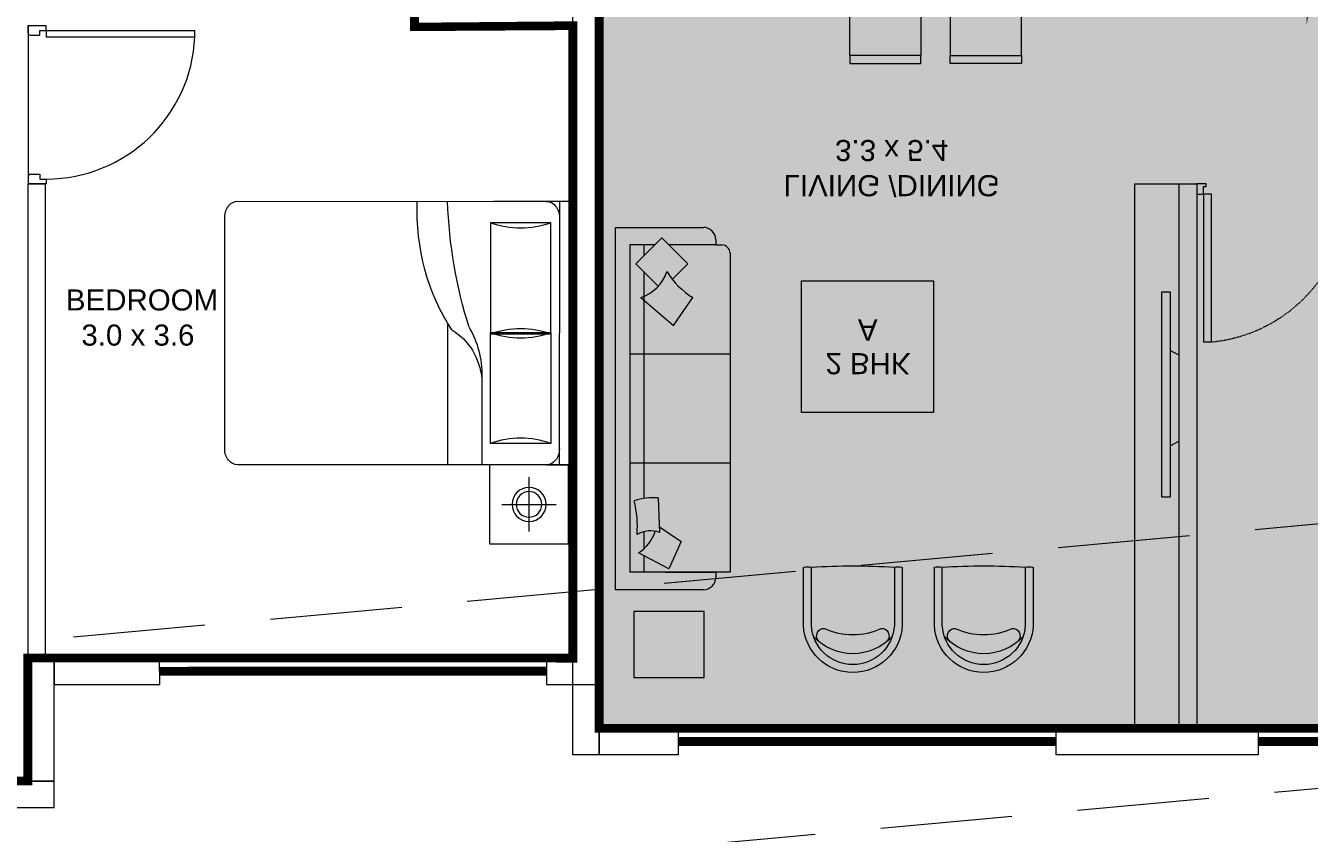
# Model space of a CAD drawing. Header units: inches. Extents: x 27644242 to 29005101, y -955243 to 216979.
# Drawn here: x 28734104 to 28741406, y -276982 to -272385 of the extents above; entities that cross this region are included whole.
import ezdxf

# ---------------------------------------------------------------- set-up
doc = ezdxf.new("R2010")
doc.units = ezdxf.units.IN
doc.header["$MEASUREMENT"] = 0
doc.set_wipeout_variables(frame=1)
doc.linetypes.add('01-Xref Col Podium Lvl-1$0$HIDDEN', pattern=[0.375, 0.25, -0.125])
doc.linetypes.add('DASHED', pattern=[0.75, 0.5, -0.25])
doc.layers.get('Defpoints').update_dxf_attribs({"color": 8})
doc.layers.add('BHK HATCH', color=8, linetype='Continuous', lineweight=5, transparency=0.85)
for name, color, linetype, lineweight in [('DOOR', 4, 'Continuous', 0), ('DOORS', 1, 'Continuous', 9), ('FURN', 250, 'Continuous', 0), ('RVA Site Boundary', 17, 'Continuous', 15), ('WALL', 7, 'Continuous', 20), ('WINDOW', 162, 'Continuous', 13)]:
    doc.layers.add(name, color=color, linetype=linetype, lineweight=lineweight)
doc.layers.add('KPA Stair Line', color=253, linetype='Continuous')
doc.layers.add('text', color=7, linetype='Continuous')
doc.styles.add('AMITS', font='arial.ttf')

# ---------------------------------------------------------------- blocks, each defined once
blk = doc.blocks.new('DOOR_750')
at = {"layer": 'DOOR'}
for points in [[(-70, 50), (-32.5, 50), (-32.5, 750), (-70, 750)], [(-750, 50), (-717.5, 50), (-717.5, 12.5), (-705, 12.5), (-705, 0), (-750, 0)], [(0, 50), (-32.5, 50), (-32.5, 12.5), (-45, 12.5), (-45, 0), (0, 0)]]:
    blk.add_lwpolyline(points, close=True, dxfattribs=at)
at = {"layer": 'DOOR', "linetype": 'DASHED', "ltscale": 10}
blk.add_arc((-2.421077079540668, 38.02074629857511), 715.1792562178572, 95.42209849767376, 179.0402507183887, dxfattribs=at)
blk = doc.blocks.new('DINING TBALE')
at = {"layer": 'FURN'}
for p, q in [((551.6394374225056, 1664.61049376172, 0.3026115498129918), (551.6394411908695, 1709.61049376172, 0.3026115498129918)), ((551.6394411908695, 1709.61049376172, 0.3026115498129918), (956.6394411908695, 1709.610459846212, 0.3026115498129918)), ((551.6394374225056, 1664.61049376172, 0.3026115498129918), (551.6394411908695, 1709.61049376172, 0.3026115498129918)), ((956.6394411908695, 1709.610459846212, 0.3026115498129918), (956.6394374225056, 1664.610459846212, 0.3026115498129918)), ((1528.277242697193, 1709.61049376172, 0.3026115498129918), (1123.277242697193, 1709.610459846212, 0.3026115498129918)), ((1123.277242697193, 1709.610459846212, 0.3026115498129918), (1123.277246465557, 1664.610459846212, 0.3026115498129918)), ((1528.277246465557, 1664.61049376172, 0.3026115498129918), (1528.277242697193, 1709.61049376172, 0.3026115498129918)), ((1528.277246465557, 1664.61049376172, 0.3026115498129918), (1528.277242697193, 1709.61049376172, 0.3026115498129918)), ((551.6394374225056, 1664.61049376172, 0.3026115498129918), (551.639403506997, 1259.61049376172, 0.3026115498129918)), ((956.6394374225056, 1664.610459846212, 0.3026115498129918), (551.6394374225056, 1664.61049376172, 0.3026115498129918)), ((956.6394374225056, 1664.610459846212, 0.3026115498129918), (551.6394374225056, 1664.61049376172, 0.3026115498129918)), ((956.639403506997, 1259.610459846212, 0.3026115498129918), (956.6394374225056, 1664.610459846212, 0.3026115498129918)), ((1123.277246465557, 1664.610459846212, 0.3026115498129918), (1528.277246465557, 1664.61049376172, 0.3026115498129918)), ((1123.277246465557, 1664.610459846212, 0.3026115498129918), (1528.277246465557, 1664.61049376172, 0.3026115498129918)), ((1123.277280381299, 1259.610459846212, 0.3026115498129918), (1123.277246465557, 1664.610459846212, 0.3026115498129918)), ((1528.277246465557, 1664.61049376172, 0.3026115498129918), (1528.277280381299, 1259.61049376172, 0.3026115498129918)), ((1726.246325909975, 1426.237583625829, 0.3026115498129918), (353.6703579780878, 1426.237698568497, 0.3026115498129918)), ((353.6703579783207, 1426.237583625829, 0.3026115498129918), (353.6704276530072, 594.220360763371, 0.3026115498129918)), ((1726.246325909975, 1426.237583625829, 0.3026115498129918), (1726.246256234939, 594.220245820703, 0.3026115498129918)), ((551.639403506997, 1259.61049376172, 0.3026115498129918), (956.639403506997, 1259.610459846212, 0.3026115498129918)), ((1528.277280381299, 1259.61049376172, 0.3026115498129918), (1123.277280381299, 1259.610459846212, 0.3026115498129918)), ((35.04572732385714, 779.3267953547183, 0.3026115498129918), (35.04576123959851, 1184.326795354718, 0.3026115498129918)), ((35.04576123959851, 1184.326795354718, 0.3026115498129918), (80.0457612395985, 1184.326791586354, 0.3026115498129918)), ((80.0457612395985, 1184.326791586354, 0.3026115498129918), (80.04572732385714, 779.3267915863544, 0.3026115498129918)), ((80.0457612395985, 1184.326791586354, 0.3026115498129918), (80.04572732385714, 779.3267915863544, 0.3026115498129918)), ((485.0457612395985, 1184.326757670846, 0.3026115498129918), (80.0457612395985, 1184.326791586354, 0.3026115498129918)), ((485.0457273238571, 779.3267576708458, 0.3026115498129918), (485.0457612395985, 1184.326757670846, 0.3026115498129918)), ((1594.870922648231, 1184.326757670846, 0.3026115498129918), (1999.870922648231, 1184.326791586354, 0.3026115498129918)), ((1594.870956563973, 779.3267576708458, 0.3026115498129918), (1594.870922648231, 1184.326757670846, 0.3026115498129918)), ((2044.870922648231, 1184.326795354718, 0.3026115498129918), (1999.870922648231, 1184.326791586354, 0.3026115498129918)), ((1999.870922648231, 1184.326791586354, 0.3026115498129918), (1999.870956563973, 779.3267915863544, 0.3026115498129918)), ((1999.870922648231, 1184.326791586354, 0.3026115498129918), (1999.870956563973, 779.3267915863544, 0.3026115498129918)), ((2044.870956563973, 779.3267953547183, 0.3026115498129918), (2044.870922648231, 1184.326795354718, 0.3026115498129918)), ((80.04572732385714, 779.3267915863544, 0.3026115498129918), (35.04572732385714, 779.3267953547183, 0.3026115498129918)), ((80.04572732385714, 779.3267915863544, 0.3026115498129918), (35.04572732385714, 779.3267953547183, 0.3026115498129918)), ((80.04572732385714, 779.3267915863544, 0.3026115498129918), (485.0457273238571, 779.3267576708458, 0.3026115498129918)), ((551.639403506997, 760.8472781460732, 0.3026115498129918), (551.6393695912557, 355.8472781460732, 0.3026115498129918)), ((551.639403506997, 760.8472442303319, 0.3026115498129918), (956.639403506997, 760.8472781460732, 0.3026115498129918)), ((956.639403506997, 760.8472781460732, 0.3026115498129918), (956.6394374225056, 355.8472781460732, 0.3026115498129918)), ((1123.277280381299, 760.8472781460732, 0.3026115498129918), (1123.277246465557, 355.8472781460732, 0.3026115498129918)), ((1528.277280381299, 760.8472442303319, 0.3026115498129918), (1123.277280381299, 760.8472781460732, 0.3026115498129918)), ((1528.277280381299, 760.8472781460732, 0.3026115498129918), (1528.277314296807, 355.8472781460732, 0.3026115498129918)), ((1999.870956563973, 779.3267915863544, 0.3026115498129918), (1594.870956563973, 779.3267576708458, 0.3026115498129918)), ((1999.870956563973, 779.3267915863544, 0.3026115498129918), (2044.870956563973, 779.3267953547183, 0.3026115498129918)), ((1999.870956563973, 779.3267915863544, 0.3026115498129918), (2044.870956563973, 779.3267953547183, 0.3026115498129918)), ((353.6704276530072, 594.220360763371, 0.3026115498129918), (1726.246256234939, 594.220245820703, 0.3026115498129918)), ((956.6393695912557, 355.8472888551187, 0.3026115498129918), (551.6393695912557, 355.8472549393773, 0.3026115498129918)), ((956.6393695912557, 355.8472888551187, 0.3026115498129918), (551.6393695912557, 355.8472549393773, 0.3026115498129918)), ((551.6393695912557, 355.8472549393773, 0.3026115498129918), (551.6393733596196, 310.8472549393773, 0.3026115498129918)), ((551.6393695912557, 355.8472549393773, 0.3026115498129918), (551.6393733596196, 310.8472549393773, 0.3026115498129918)), ((551.6393733596196, 310.8472549393773, 0.3026115498129918), (956.6393733596196, 310.8472888551187, 0.3026115498129918)), ((956.6393733596196, 310.8472888551187, 0.3026115498129918), (956.6393695912557, 355.8472888551187, 0.3026115498129918)), ((1123.277174865943, 310.8472888551187, 0.3026115498129918), (1123.277178634307, 355.8472888551187, 0.3026115498129918)), ((1528.277174865943, 310.8472549393773, 0.3026115498129918), (1123.277174865943, 310.8472888551187, 0.3026115498129918)), ((1123.277178634307, 355.8472888551187, 0.3026115498129918), (1528.277178634307, 355.8472549393773, 0.3026115498129918)), ((1123.277178634307, 355.8472888551187, 0.3026115498129918), (1528.277178634307, 355.8472549393773, 0.3026115498129918)), ((1528.277178634307, 355.8472549393773, 0.3026115498129918), (1528.277174865943, 310.8472549393773, 0.3026115498129918)), ((1528.277178634307, 355.8472549393773, 0.3026115498129918), (1528.277174865943, 310.8472549393773, 0.3026115498129918))]:
    blk.add_line(p, q, dxfattribs=at)
blk = doc.blocks.new('TVVVV')
at = {"layer": 'FURN', "ltscale": 1000, "elevation": 0.004495833405538135}
blk.add_lwpolyline([(-129.8804096404929, 740.2733779274859), (-81.95994109939784, 740.2733779274859), (-81.95994109939784, -428.552651045844), (-129.8804096404929, -428.552651045844)], close=True, dxfattribs=at)
for points in [[(-129.8804096404929, 446.7448370812926), (-178.6603210289031, 421.9872146998532)], [(-129.8804096404929, -95.73732633609325), (-178.6603210289031, -70.97970395465381)]]:
    blk.add_lwpolyline(points, dxfattribs=at)
blk = doc.blocks.new('sofasaaaaaaaaaaa')
at = {"color": 0, "linetype": 'ByBlock'}
for p, q in [((-321.9554487988353, 709.7345283288923), (-321.9554487988353, 744.6573131669875)), ((-275.3917356804013, 791.2210262845001), (1540.592771608382, 791.2210262845001)), ((298.8937613889575, 791.2210262845001), (298.8937613889575, 220.815540595082)), ((919.7432634159923, 791.2210262845001), (919.7432634159923, 220.815540595082)), ((1540.592771608382, 791.2210262845001), (1540.592771608382, 220.815540595082)), ((-352.1098791211843, 709.734528328865), (-321.9554487988353, 709.7345283288827)), ((-321.9554487988353, 709.7345283288923), (-321.9554487988353, 443.6810188067457)), ((1540.592771608382, 709.734528328876), (1570.747201934457, 709.734528328876)), ((1540.592771608382, 424.4569274769865), (1540.592771608382, 709.7345283288923)), ((-421.9554487988353, 139.3290426394742), (-421.9554487988353, 639.8889586525956)), ((1640.592771608382, 639.888958652622), (1640.592771608382, 139.3290426394742)), ((-214.3742380328476, 551.2622295704832), (-362.5390658937395, 403.0974017087301)), ((-125.9366890639067, 462.8246806018697), (-214.3742380328476, 551.2622295704832)), ((137.2777718193829, 470.5271256867554), (-22.2311651520431, 579.5098788459263)), ((1283.284634619951, 389.0566204553288), (1365.528510704637, 514.1448194208906)), ((1365.528510704637, 514.1448194208906), (1521.537214651704, 442.2794764113123)), ((-22.2311651520431, 283.1802231224447), (137.2777718193829, 470.5271256867554)), ((1521.537214651704, 442.2794764113123), (1429.767388798296, 270.3011411166608)), ((-362.5390658937395, 403.0974017087301), (-214.3742380328476, 254.9325738469761)), ((-214.3742380328476, 254.9325738469761), (-86.6360858604312, 382.6707260220119)), ((1117.749980900437, 382.0455183974873), (1313.907983660698, 390.3536505373195)), ((-321.9554487988353, 362.51378461074), (-321.9554487988353, 220.815540595082)), ((-261.7437027357519, 302.3020385507443), (-321.9554487988353, 302.3020385507443)), ((1120.527105182409, 302.3020385507443), (-167.0047733299434, 302.3020385507443)), ((1405.374500907958, 302.3020385507443), (1309.889431521297, 302.3020385507443)), ((1540.592771608382, 302.3020385507443), (1446.843474458903, 302.3020385507443)), ((-321.9554487988353, 220.815540595082), (1540.592771608382, 220.815540595082)), ((1640.592771608382, 139.3290426394742), (-421.9554487988353, 139.3290426394742))]:
    blk.add_line(p, q, dxfattribs=at)
for centre, radius, start, end in [((-275.3917356804013, 744.6573131669875), 46.56371311749998, 90, 180), ((-352.1098791211843, 639.8889586525956), 69.84556967625394, 90, 180), ((1570.747201934457, 639.888958652622), 69.84556967625394, 0, 90), ((-415.4233663976192, 824.5372522280895), 463.2909677789618, 301.9301103235337, 328.0698896764967), ((-242.2023260742426, 211.3738900653625), 231.3946004190347, 18.07850598025853, 71.92149401940894), ((1464.845580041409, 354.2132757290346), 348.2096906668939, 175.4154839196158, 198.0697385219989), ((1460.010690629482, 339.5682212631773), 154.6776028064246, 160.83250365948, 209.9234685522842), ((1234.191754773259, 146.5196341904211), 231.4555898712559, 32.33007279823297, 71.50567280461911), ((1279.781079672277, -337.5069237335356), 601.6894877269607, 85.59898181626238, 104.040193599912)]:
    blk.add_arc(centre, radius, start, end, dxfattribs=at)
blk = doc.blocks.new('cha-1')
at = {"color": 0, "linetype": 'ByBlock'}
for points in [[(375.000000000001, 10.08829778822792), (375.0000000000019, 453.4284097437871, 0.950857574016556), (-374.9999999999981, 453.4284097437962), (-374.9999999999992, 10.08829778822701)], [(315.0000000000015, 11.12363925101272), (315.0000000000017, 451.8512071980936, 0.9465041041330289), (-314.9999999999983, 451.8512071980963), (-314.999999999999, 11.12363925101226)]]:
    blk.add_lwpolyline(points, format="xyb", dxfattribs=at)
for centre, radius, start, end in [((1.70530256582424e-12, 263.1091846612949), 404.7300472056535, 42.45732526136032, 137.5426747386397), ((-217.1740958400895, 533.1712590142602), 58.22964317194941, 126.2045344340274, 258.1486303766141), ((2.614797267597169e-12, 16.96310409374883), 508.0368959062505, 65.15083249031288, 114.8491675096871), ((217.1740958401004, 533.1712590142602), 58.22964317194941, 281.851369623386, 53.79546556597262), ((-223.9985870109443, 500.6499505289908), 25, 258.1486303766141, 294.8491675096871), ((223.9985870109559, 500.6499505289908), 25, 245.1508324903129, 281.851369623386), ((-346.9729847609161, 124.9441747154692), 118.2259956521311, 256.2867361638205, 285.6904241518339), ((1.932676241267473e-12, 4465.657915916636), 4465.657915916638, 265.9550929767302, 274.0449070232698), ((346.9729847609184, 124.9441747154715), 118.2259956521311, 254.3095758481661, 283.7132638361794)]:
    blk.add_arc(centre, radius, start, end, dxfattribs=at)
blk = doc.blocks.new('A$C4D4B4B8A')
at = {"layer": 'BHK HATCH', "ltscale": 500, "true_color": 0xff00ff}
h = blk.add_hatch(color=6, dxfattribs=at)
h.dxf.hatch_style = 1
edge = h.paths.add_edge_path()
edge.add_line((250.0175805352628, 150.0000000034197), (4100.000483777374, 150.0000000044529))
edge.add_line((4100.000483777374, 150.0000000044529), (4100.000483773649, 2400.007080021052))
edge.add_line((4100.000483773649, 2400.007080021052), (4250.000480554998, 2399.992913547117))
edge.add_line((4250.000480554998, 2399.992913547117), (4250.000480554998, 2299.999996785074))
edge.add_line((4250.000480554998, 2299.999996785074), (5550.315692935139, 2299.98583031114))
edge.add_line((5550.315692935139, 2299.98583031114), (5550.098537929356, 3749.971660619267))
edge.add_line((5550.098537929356, 3749.971660619267), (7350.017574097961, 3749.999993566424))
edge.add_line((7350.017574097961, 3749.999993566424), (7350.017574097961, 2300.037213738309))
edge.add_line((7350.017574097961, 2300.037213738309), (9750.017574097961, 2300.037213738307))
edge.add_line((9750.017574097961, 2300.037213738307), (9749.999409079552, 7747.708539359012))
edge.add_line((9749.999409079552, 7747.70853935901), (6450.008495170623, 7747.803542885667))
edge.add_line((6450.008495170623, 7747.803542885667), (6450.026664163917, 7750.094988395635))
edge.add_line((6450.026664163917, 7750.094988395635), (3450.017577979714, 7749.99999059923))
edge.add_line((3450.017577979714, 7749.99999059923), (3450.017577264458, 7749.999993535035))
edge.add_line((3450.017577264458, 7749.999993535035), (50.00000023841858, 7749.999989942022))
edge.add_line((50.00000023841858, 7749.999989942022), (50.00000023841858, 149.9999967845224))
edge.add_line((50.00000023841858, 149.9999967845215), (1450.018064070493, 150.0000000037253))
at = {"layer": 'Defpoints', "ltscale": 500}
blk.add_lwpolyline([(250.0175805352628, 150.0000000034197, 50, 50, 0), (4100.000483777374, 150.0000000044529, 50, 50, 0), (4100.000483773649, 2400.007080021052, 50, 50, 0), (4250.000480554998, 2399.992913547117, 50, 50, 0), (4250.000480554998, 2299.999996785074, 50, 50, 0), (5550.315692935139, 2299.98583031114, 50, 50, 0), (5550.098537929356, 3749.971660619267, 50, 50, 0), (7350.017574097961, 3749.999993566424, 50, 50, 0), (7350.017574097961, 2300.037213738309, 50, 50, 0), (9750.017574097961, 2300.037213738307, 50, 50, 0), (9749.999409079552, 7747.70853935901, 50, 50, 0), (6450.008495170623, 7747.803542885667, 50, 50, 0), (6450.026664163917, 7750.094988395635, 50, 50, 0), (3450.017577979714, 7749.99999059923, 50, 50, 0), (3450.017577264458, 7749.999993535035, 50, 50, 0), (50.00000023841858, 7749.999989942022, 50, 50, 0), (50.00000023841858, 149.9999967845215, 50, 50, 0), (1450.018064070493, 150.0000000037253, 50, 50, 0)], format="xyseb", dxfattribs=at)
at = {"layer": 'FURN', "ltscale": 500}
blk.add_lwpolyline([(3348.308292102069, 7749.999993508551), (3098.308292102069, 7749.999993508551), (3098.308291092515, 4649.999993605685), (3348.308291092515, 4649.999993605685)], close=True, dxfattribs=at)
at = {"layer": 'FURN', "ltscale": 500, "elevation": 0.0004812339148220955}
blk.add_lwpolyline([(248.281513556838, 7460.302297580318), (648.2814758755267, 7460.302297580318), (648.2814758755267, 7085.302259896285), (248.281513556838, 7085.302259896285)], close=True, dxfattribs=at)
at = {"layer": 'FURN', "ltscale": 1000}
blk.add_lwpolyline([(1951.418591786176, 5952.682409191853), (1201.418591786176, 5952.682409191853), (1201.418591786176, 5202.682409191853), (1951.418591786176, 5202.682409191853)], close=True, dxfattribs=at)
at = {"layer": 'WALL', "ltscale": 500}
for points in [[(-100, 0), (50.00000023841858, 0), (50.00000023841858, 7899.999986726529), (-100, 7899.999986726529)], [(50.00000023841858, 7899.999986726529), (50.00000023841858, 7749.99998994518), (500.0000002384186, 7749.99998994518), (500.0000002384186, 7899.999986726529)], [(2650.000000290573, 7899.999986741605), (2650.000000290573, 7749.999989960255), (3799.999997638166, 7749.999986742449), (3799.999997705221, 7899.999986742449)], [(3350.000000238419, 4649.999993566424), (3449.999997019768, 4649.999993566424), (3449.982580859214, 7749.998406755956), (3349.982584077865, 7749.998406755956)]]:
    blk.add_lwpolyline(points, close=True, dxfattribs=at)
at = {"layer": 'WINDOW', "ltscale": 500, "const_width": 50}
for points in [[(500.0000002384186, 7824.999988335854), (2650.000000290573, 7824.99998835093)], [(6150.000001017004, 7824.999982941241), (3799.999997671694, 7824.999986107243)]]:
    blk.add_lwpolyline(points, dxfattribs=at)
at = {"layer": 'DOOR', "xscale": -1.200000000020023, "yscale": 1.200000000020023, "zscale": 1.200000000020023}
blk.add_blockref('DOOR_750', (3449.999997019768, 4649.999993566424), dxfattribs=at)
at = {"layer": 'FURN', "ltscale": 1000, "xscale": -1, "rotation": 270}
blk.add_blockref('sofasaaaaaaaaaaa', (3.557049933820963, 5320.385422209918), dxfattribs=at)
at = {"layer": 'FURN', "ltscale": 1000, "xscale": -1}
blk.add_blockref('TVVVV', (3169.647970061749, 5694.139630153193, -0.004495833405538135), dxfattribs=at)
at = {"layer": 'FURN', "ltscale": 1000}
blk.add_blockref('DINING TBALE', (923.7537440024316, 2255.779750964371, -0.3026115498129918), dxfattribs=at)
at = {"layer": 'text', "color": 1, "ltscale": 100, "char_height": 120, "width": 1715.234679162502, "attachment_point": 3, "style": 'AMITS'}
for s, insert in [('\\pxqc;2 BHK', (2437.131254300475, 5734.217300100034)), ('\\pxqc;A', (2435.783110611141, 5542.581891227863))]:
    blk.add_mtext(s, dxfattribs=dict(at, insert=insert))
at = {"layer": 'text', "ltscale": 100, "insert": (856.2980926297605, 4399.238025365732), "char_height": 120, "width": 1715.234679162502, "attachment_point": 7, "style": 'AMITS'}
blk.add_mtext('\\pxqc;LIVING /DINING\\P3.3 x 5.4', dxfattribs=at)
at = {"layer": 'FURN', "ltscale": 1000, "xscale": 0.7494972036074088, "yscale": 0.7494972036074088, "zscale": 0.7494972036074088, "rotation": 359.9999999997227}
for p in [(1493.424976579845, 6824.741240017625), (2238.22497658059, 6824.741240017625)]:
    blk.add_blockref('cha-1', p, dxfattribs=at)
blk = doc.blocks.new('A$C6E20521E-flat-1-flatten-1')
at = {"layer": 'DOORS', "color": 251}
for p, q in [((-62.99910065159202, 103.4984974906001), (-62.99910404905677, 948.8991733481562)), ((-62.99910404905677, 948.8991733481562), (-26.99961033836007, 948.8991734928568)), ((-26.99960694089532, 103.4984976353007), (-26.99961033836007, 948.8991734928568)), ((-899.9873282499611, -5.018892261432484e-05), (-899.9873286634684, 103.4984941276998)), ((-872.9877083823085, 103.4984942361407), (-899.9873286634684, 103.4984941276998)), ((-872.9877082370222, 67.49900052427984), (-872.9877083823085, 103.4984942361407)), ((-26.99960694089532, 103.4984976353007), (-62.99910065159202, 103.4984974906001)), ((-26.99960694089532, 103.4984976353007), (1.329183578491211e-05, 103.4984977437707)), ((-26.999606795609, 67.49900392343989), (-26.99960694089532, 103.4984976353007)), ((1.370534300804138e-05, -4.657285171560943e-05), (1.329183578491211e-05, 103.4984977437707)), ((1.370534300804138e-05, 1.455191522836685e-10), (-899.9873282499611, -1.481217623222619e-06)), ((-845.9880880042911, 67.49900063286259), (-872.9877082370222, 67.49900052427984)), ((-845.9880877882242, 13.49976011757462), (-845.9880880042911, 67.49900063286259)), ((-53.99922686442733, 13.49976329991841), (-53.99922708049417, 67.49900381497355)), ((-53.99922708049417, 67.49900381497355), (-26.999606795609, 67.49900392343989)), ((-859.4878978766501, -5.002611578674987e-05), (-899.9873282499611, -5.018892261432484e-05)), ((-40.49941666796803, -4.673542207456194e-05), (1.370534300804138e-05, -4.657285171560943e-05))]:
    blk.add_line(p, q, dxfattribs=at)
at = {"layer": 'DOORS', "color": 251, "extrusion": (0, 0, -1)}
for centre, major_axis, ratio, start_param, end_param in [((-26.99960694089532, 103.4984976353589), (-729.2673378727984, -428.7948433508517), 0.9999999999999949, 0.5315346146767524, 2.05976489707718), ((-859.4878979288042, 13.49976006335783), (-11.69117850705555, -6.749905084067657), 0.9999999999999948, 3.665191426771261, 5.235987753503633), ((-40.4994167201221, 13.49976335410975), (-11.69117850705555, -6.749905084067657), 0.9999999999999948, 5.235987753503633, 6.806784080361053)]:
    blk.add_ellipse(centre, major_axis=major_axis, ratio=ratio, start_param=start_param, end_param=end_param, dxfattribs=at)
blk = doc.blocks.new('A$C700F438C')
at = {"layer": 'FURN', "color": 8, "extrusion": (-6.65398739e-08, 5.27913299e-08, 0.9999999999999966)}
for p, q in [((0.0734448978928413, 1.500018697595919, 3.56294328903e-05), (1.830344896276073, 1.500093958229854, 3.57463328235e-05)), ((1.97999489614267, 1.500100368813264, 3.57562901776e-05), (1.529994896554853, 1.500081092084201, 3.57263482513e-05)), ((1.97999489614267, 1.500100368813264, 3.57562901776e-05), (1.529994896554853, 1.500081092084201, 3.57263482513e-05)), ((1.979988255154239, 1.500090496948359, 3.57562902558e-05), (1.530026043945326, 1.500090964999344, 3.57263498039e-05)), ((1.903794896210456, 1.500097104620408, 3.57512200111e-05), (1.903859151974756, 9.71059967014e-05, 3.58304112815e-05)), ((5.52370602236e-05, 0.0914469115035672, 3.56989099295e-05), (-1.1843185348e-06, 1.408559410292582, 3.56293740573e-05)), ((1.85480011810614, 1.378195005708903, 3.57543952774e-05), (1.512075118414941, 1.378180324337904, 3.57315911756e-05)), ((1.512075118414941, 1.378180324337904, 3.57315911756e-05), (1.512102174376195, 0.7465803249344845, 3.57649359799e-05)), ((1.85483967406617, 0.7465950068410621, 3.5787740913e-05), (1.85480011810614, 1.378195005708903, 3.57543952774e-05)), ((1.267274926716709, 0.7990448372490846, 3.57458755325e-05), (1.267309152548477, 6.98379925552e-05, 3.57880567634e-05)), ((1.512101874515792, 0.7535803248973707, 3.57645664195e-05), (1.854839374205766, 0.7535950068038347, 3.57873713561e-05)), ((1.512128930475228, 0.1219803254939507, 3.57979112238e-05), (1.512101874515792, 0.7535803248973707, 3.57645664195e-05)), ((1.512102174376195, 0.7465803249344845, 3.57649359799e-05), (1.85483967406617, 0.7465950068410621, 3.5787740913e-05)), ((1.854839374205766, 0.7535950068038347, 3.57873713561e-05), (1.854853930166427, 0.1219950068650633, 3.58207153255e-05)), ((1.463150107949331, 0.5030157277345779, 3.5774536812e-05), (1.463171652372693, 7.82281888405e-05, 3.58010889876e-05)), ((1.854853930166427, 0.1219950068650633, 3.58207153255e-05), (1.512128930475228, 0.1219803254939507, 3.57979112238e-05)), ((1.830409152040374, 9.39596061471e-05, 3.5825524094e-05), (0.0735091536553227, 1.86989722124e-05, 3.57086241607e-05)), ((1.903859151974756, 9.71059967014e-05, 3.58304112815e-05), (1.980059151905152, 0.000100370189557, 3.5835481448e-05))]:
    blk.add_line(p, q, dxfattribs=at)
at = {"layer": 'FURN', "linetype": 'Continuous', "lineweight": 0, "extrusion": (-6.65398739e-08, 5.27913299e-08, 0.9999999999999966)}
blk.add_line((1.830411343788, 9.59323838288e-05, 3.58255241331e-05), (1.917418467628522, 9.76868394673e-05, 3.58313134861e-05), dxfattribs=at)
at = {"layer": 'FURN', "color": 8, "extrusion": (6.65398739000137e-08, -5.279133024001067e-08, -0.9999999999999964)}
blk.add_ellipse((0.0734539332624991, 1.40857777869769, 3.56342607795e-05), major_axis=(3.917071146600001e-06, -0.09144091911745802, 4.827548400000001e-09), ratio=0.8032073384844304, start_param=1.570796326798626, end_param=3.141592653595563, dxfattribs=at)
at = {"layer": 'FURN', "color": 8, "extrusion": (6.653987390000091e-08, -5.279132991157697e-08, -0.9999999999999963)}
blk.add_ellipse((1.9588795760028, 1.454399361333457, 3.5757297784e-05), major_axis=(4.614118608890013e-05, -1.077129556435492, 5.68661720000008e-08), ratio=0.8032073384863767, start_param=0.8805869663578222, end_param=1.613255630245892, dxfattribs=at)
at = {"layer": 'FURN', "color": 8, "extrusion": (6.653987389999814e-08, -5.279132986689413e-08, -0.9999999999999966)}
blk.add_ellipse((3.066950111988262, 1.602541370870198, 3.58232080444e-05), major_axis=(9.60825641048e-05, -2.242971343530324, 1.184158334e-07), ratio=0.8032073384830688, start_param=1.197174663451374, end_param=1.525138319639651, dxfattribs=at)
at = {"layer": 'FURN', "color": 8, "extrusion": (6.653987390001414e-08, -5.279133024045852e-08, -0.9999999999999964)}
blk.add_ellipse((1.830351004307885, 1.408673395888399, 3.57511594409e-05), major_axis=(3.917070531000001e-06, -0.0914409191174582, 4.8275484e-09), ratio=0.8032073384844299, start_param=3.141592653587181, end_param=4.712388980382991, dxfattribs=at)
at = {"layer": 'FURN', "color": 8, "extrusion": (6.65398738999977e-08, -5.279132984662301e-08, -0.9999999999999961)}
blk.add_ellipse((1.683422688125574, 2.109731956150653, 3.57043730368e-05), major_axis=(3.26422560197e-05, -0.7620076593121435, 4.022956970000001e-08), ratio=0.803207338485015, start_param=-0.2837941239958099, end_param=0.2837941239958015, dxfattribs=at)
at = {"layer": 'FURN', "color": 8, "extrusion": (6.653987395153829e-08, -5.279132985506829e-08, -0.9999999999999966)}
blk.add_ellipse((0.6693184917839972, 0.0845358356673387, 3.57438074694e-05), major_axis=(-0.7051042924152645, -0.6147182222742352, -1.44657583e-08), ratio=0.6046171697044727, start_param=2.952061422325571, end_param=3.536755933202645, dxfattribs=at)
at = {"layer": 'FURN', "color": 8, "extrusion": (6.653987392887314e-08, -5.279132989028567e-08, -0.9999999999999969)}
blk.add_ellipse((-0.0315052721907705, 0.1902796698749398, 3.56915923838e-05), major_axis=(-1.466956369304711, -0.4935622255935573, -7.155528560000007e-08), ratio=0.5810071678568102, start_param=3.019706066902618, end_param=3.343380915826029, dxfattribs=at)
at = {"layer": 'FURN', "color": 8, "extrusion": (-6.653987389999858e-08, 5.279132984662252e-08, 0.9999999999999961)}
blk.add_ellipse((1.683455694585063, 1.485123548410683, 3.57373491404e-05), major_axis=(3.26422560253e-05, -0.7620076593121435, 4.022956970000001e-08), ratio=0.8032073384850026, start_param=-0.2837941239958166, end_param=0.2837941239958039, dxfattribs=at)
at = {"layer": 'FURN', "color": 8, "extrusion": (6.653987389999818e-08, -5.279132984670472e-08, -0.9999999999999963)}
blk.add_ellipse((1.683518668307442, 0.0150517847331457, 3.5814960377e-05), major_axis=(3.264225508040041e-05, -0.7620076593121596, 4.022956970000062e-08), ratio=0.8032073384865159, start_param=2.857798529592992, end_param=3.425386777583513, dxfattribs=at)
at = {"layer": 'FURN', "color": 8, "extrusion": (-6.653987390000045e-08, 5.279132984662319e-08, 0.9999999999999963)}
blk.add_ellipse((1.683539174768156, -0.6095566235422895, 3.58479356493e-05), major_axis=(3.26422560175e-05, -0.7620076593121435, 4.02295697e-08), ratio=0.8032073384850155, start_param=2.857798529593992, end_param=3.425386777585604, dxfattribs=at)
at = {"layer": 'FURN', "color": 8, "extrusion": (6.653987390001372e-08, -5.279133024062742e-08, -0.9999999999999966)}
blk.add_ellipse((0.0735103556726244, 0.0914412343101958, 3.57037979235e-05), major_axis=(3.917070298899999e-06, -0.0914409191174582, 4.827548400000001e-09), ratio=0.8032073384844313, start_param=-5.7712e-12, end_param=1.57079632679118, dxfattribs=at)
at = {"layer": 'FURN', "color": 8, "extrusion": (6.653987390001469e-08, -5.279133024001162e-08, -0.9999999999999964)}
blk.add_ellipse((1.830407426718011, 0.091536851501246, 3.58206965849e-05), major_axis=(3.917071145300001e-06, -0.09144091911745802, 4.827548400000001e-09), ratio=0.803207338484428, start_param=-1.570796326791178, end_param=5.7536e-12, dxfattribs=at)
blk = doc.blocks.new('BEDROOM')
at = {"layer": 'FURN', "linetype": 'Continuous', "extrusion": (-5.003048166632985e-08, -8.665531942546749e-08, 0.999999999999995)}
for p, q in [((1066.070232762847, 501.3380505466466, -0.000171289452720232), (1066.070206909333, 192.6055803620838, -0.0001980427648345707)), ((911.7039847438076, 346.9718283813472, -0.0001923891247518951), (1220.436454928372, 346.9718025273832, -0.0001769430928029077))]:
    blk.add_line(p, q, dxfattribs=at)
at = {"layer": 'FURN', "ltscale": 500}
blk.add_line((1314.578011713922, 122.087698510134, -9.216121090080294e-05), (1315.198130793869, -1377.902299990721, 2.48985650263001e-05), dxfattribs=at)
at = {"layer": 'FURN', "ltscale": 0.05, "extrusion": (-5.003048166632985e-08, -8.665531942546749e-08, 0.999999999999995), "elevation": -0.0002680690688657816}
blk.add_lwpolyline([(1291.070200993554, 121.9717966123281), (841.0702009935537, 121.9718342963589), (841.0702386748651, 571.971834296358), (1291.070238674865, 571.9717966123263)], close=True, dxfattribs=at)
at = {"layer": 'FURN', "linetype": 'Continuous', "extrusion": (-5.003048166632985e-08, -8.665531942546749e-08, 0.999999999999995)}
for radius in [96.95097812864591, 72.76423796726482]:
    blk.add_circle((1066.070219836069, 346.9718154543436, -0.0002680690688657944), radius, dxfattribs=at)
at = {"layer": 'FURN', "extrusion": (-3.01071703099981e-07, 1.307071692000439e-07, 0.9999999999999463), "xscale": -1000.000000000015, "yscale": 1000.000000000015, "zscale": 1000.000000000007, "rotation": 180.0236273616612}
blk.add_blockref('A$C700F438C', (-665.4810132270507, 121.3715413175769, -0.03630746716227812), dxfattribs=at)
blk = doc.blocks.new('ddd')
at = {"layer": 'Defpoints', "ltscale": 500, "elevation": 0.0006991566630793408}
blk.add_lwpolyline([(1119.906525909901, 6399.618067379153, 50, 50, 0), (1119.901143562049, 4149.618394993056, 50, 50, 0), (969.8975387252867, 4149.618394993056, 50, 50, 0), (969.8977612629533, 4249.618070597979, 50, 50, 0), (-678.5615721568465, 4249.619530847631, 50, 50, 0), (-678.5671979337931, 2799.609406966556, 50, 50, 0), (-2578.389293298125, 2799.637910132806, 50, 50, 0), (-2578.395494032651, 4249.641108135154, 50, 50, 0), (-4978.763604305685, 4249.619265362373, 50, 50, 0), (-4978.365493584424, -800.2486649193743, 50, 50, 0), (-1578.564427301288, -800.2486964395357, 50, 50, 0), (-1578.564427938312, -1500.539022969984, 50, 50, 0), (1070.118872765452, -1500.22483025839, 50, 50, 0), (1070.11887344718, -1500.297566715264, 50, 50, 0), (5120.260615892708, -1500.466286069, 50, 50, 0), (5120.260615892708, -800.3027885714982, 50, 50, 0), (8220.348235726357, -800.4141370768921, 50, 50, 0), (8220.30814594403, 2799.452142601673, 50, 50, 0), (7319.787219516933, 2799.617587444416, 50, 50, 0), (7319.787218764424, 4249.61815491486, 50, 50, 0), (5120.118870176375, 4249.617587041706, 50, 50, 0), (5120.118870176375, 6399.61806737927, 50, 50, 0), (1119.906525909901, 6399.618067379153, 50, 50, 0)], format="xyseb", dxfattribs=at)
at = {"layer": 'WALL', "ltscale": 500}
for p, q in [((8370.118654500693, -950.3633178477321, 0.0006991566630793408), (8370.118870414793, 2949.369446552257, 0.0006991566630793408)), ((8220.354785632342, -800.3633178477321, 0.0006987708910629142), (8220.118870414793, 2799.617587041706, 0.0006991566630793408)), ((8370.118668340147, -700.3633178477321, 0.0006987655330898219), (8370.15896019712, -700.3633178477321, 0.0006987655330898219)), ((8070.139131337404, -800.3633178477321, 0.0006987655330898219), (8220.358062248677, -800.3633178477321, 0.0006987655330898219)), ((8070.139131337404, -800.3633178477321, 0.0006987655330898219), (8070.179221216589, -950.3633178477321, 0.0006987655330898219)), ((8070.179221216589, -950.3633178477321, 0.0006987655330898219), (8370.118660036474, -950.3633178477321, 0.0006987655330898219))]:
    blk.add_line(p, q, dxfattribs=at)
at = {"layer": 'WALL', "color": 7, "ltscale": 500, "elevation": 0.0006991566630793408}
blk.add_lwpolyline([(5120.118870176375, 1899.617587041706), (5120.117154963315, -800.4278728766512), (5220.117155201733, -800.4278728766512), (5220.118870414793, 1899.617587041706), (5119.670175738633, 1899.617587041706)], dxfattribs=at)
for points in [[(5120.118869930506, -1500.35189524437), (5270.118866711855, -1500.311805365185), (5270.395260296762, -800.4278728766512), (5120.395263515413, -800.4278728766512)], [(5870.178929373622, -950.0798256471026), (5870.138839494437, -800.0798288657534), (5270.363693412393, -800.3892029071139), (5270.363693412393, -950.3891996884631)], [(5270.087759003043, -1650.331847086127), (5270.047669123858, -1500.331850304778), (4420.106374967843, -1500.331850304778), (4420.106374967843, -1650.331847086127)]]:
    blk.add_lwpolyline(points, close=True, dxfattribs=at)
at = {"layer": 'WINDOW', "ltscale": 500, "const_width": 50, "elevation": 0.0006987655330898219}
blk.add_lwpolyline([(5870.158895149827, -875.1199171327607), (8070.158954076469, -874.5319322222931)], dxfattribs=at)
at = {"layer": 'FURN', "ltscale": 500, "xscale": -1, "rotation": 180}
blk.add_blockref('BEDROOM', (6905.42968679592, 421.3761016921635, 0.0007703319716497988), dxfattribs=at)
at = {"layer": 'WALL', "ltscale": 500, "xscale": -1, "rotation": 269.9999999999992}
blk.add_blockref('A$C6E20521E-flat-1-flatten-1', (5121.419498085976, 2799.604915084914, 0.0006991566630793408), dxfattribs=at)
at = {"layer": 'text', "ltscale": 100, "insert": (6603.973015550524, 1298.380416869666, 0.0006991566630793408), "char_height": 120, "width": 1715.234679162502, "attachment_point": 3, "style": 'AMITS'}
blk.add_mtext('\\pxqc; BEDROOM\\P3.0 x 3.6', dxfattribs=at)

msp = doc.modelspace()

# ---------------------------------------------------------------- block references
at = {"color": 2, "ltscale": 500, "xscale": -1, "rotation": 180}
msp.add_blockref('A$C4D4B4B8A', (28737316.05055866, -268634.7886648084), dxfattribs=at)

# ---------------------------------------------------------------- next in the draw order: block references
at = {"layer": 'KPA Stair Line', "ltscale": 500}
msp.add_blockref('ddd', (28728995.93171649, -275184.4299911513, -0.0006991566630793408), dxfattribs=at)

# ---------------------------------------------------------------- next in the draw order: linework, layer by layer
at = {"layer": 'RVA Site Boundary', "linetype": '01-Xref Col Podium Lvl-1$0$HIDDEN', "ltscale": 3000}
for points in [[(28728668.08444649, -254895.5454639296), (28742981.54707738, -254900.8407077416), (28767232.32997777, -254919.8095183166), (28787191.93059221, -255003.1825415265), (28787650.25316017, -256814.5329412364), (28785259.9473645, -257401.3649813469), (28778690.2550818, -259142.1922457702), (28775344.88424513, -260106.4153938172), (28768106.52558682, -262016.283286843), (28770492.42659108, -271970.4844047545), (28771116.30225682, -274535.6464277587), (28768872.10575394, -273990.8681004705), (28763115.221347, -275837.1015479488), (28761838.70664261, -276170.4706848425), (28755905.89057663, -276004.5455186001), (28749977.8586915, -276199.8042153892), (28749256.89763606, -276265.4992741366), (28741955.48244393, -276682.3847630332), (28733624.94700462, -277440.6796270796)], [(28728670.01881899, -256395.5462821941), (28742980.68297087, -256400.8404907131), (28767228.61053269, -256419.8070678602), (28782861.60409268, -256485.107469411), (28778290.39050834, -257696.3808284496), (28774945.77738472, -258660.3855838279), (28766306.06872927, -260940.0048932696), (28769034.3243464, -272322.5413293798), (28769076.7503643, -272496.9825135748), (28768815.87020101, -272433.6538973861), (28762696.35980511, -274396.1815384625), (28761666.73286935, -274665.0745184784), (28755902.16418137, -274503.854786191), (28749885.03137254, -274702.0483069795), (28749146.05398173, -274769.3850413786), (28741844.70977681, -275186.2664771516), (28733400.47403233, -275954.9110189682)]]:
    msp.add_lwpolyline(points, dxfattribs=at)

doc.saveas('drawing.dxf')
